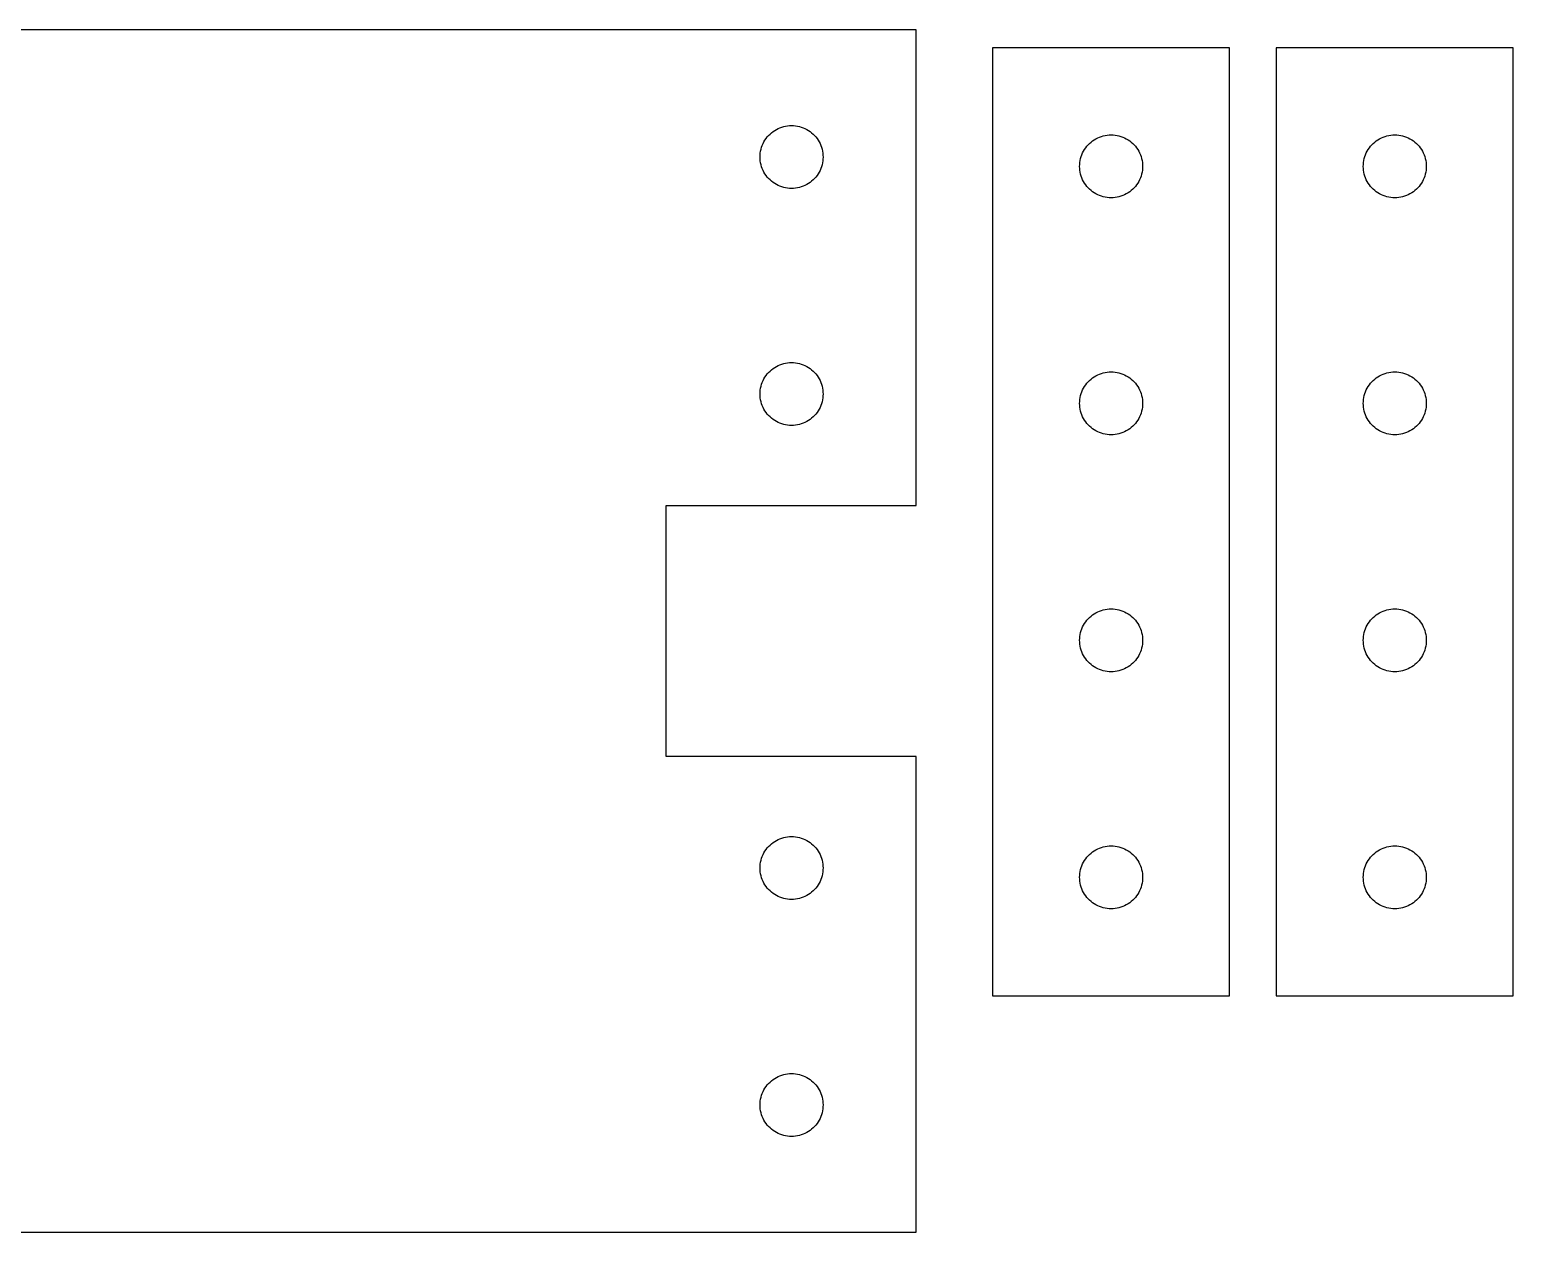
# Model space of a CAD drawing. Extents: x -121 to 456, y -235 to 102.
# Drawn here: x 297.5 to 456.5, y -234.6 to -105.7 of the extents above; entities that cross this region are included whole.
import ezdxf

# ---------------------------------------------------------------- set-up
doc = ezdxf.new("R2010")
doc.units = 0
doc.layers.get('0').update_dxf_attribs({"color": 1})

msp = doc.modelspace()

# ---------------------------------------------------------------- linework, layer by layer
at = {"color": 1}
for p, q in [((392.5, -105.65), (138.5, -105.65)), ((392.5, -156.65), (392.5, -105.65)), ((426.1, -107.6), (400.7, -107.6)), ((400.7, -107.6), (400.7, -209.2)), ((426.1, -209.2), (426.1, -107.6)), ((456.5, -107.6), (431.1, -107.6)), ((431.1, -107.6), (431.1, -209.2)), ((456.5, -209.2), (456.5, -107.6)), ((378.107, -116.09), (378.311, -116.031)), ((378.311, -116.031), (378.518, -115.985)), ((378.518, -115.985), (378.727, -115.952)), ((378.727, -115.952), (378.938, -115.932)), ((378.938, -115.932), (379.15, -115.925)), ((379.15, -115.925), (379.362, -115.932)), ((379.362, -115.932), (379.573, -115.952)), ((379.573, -115.952), (379.782, -115.985)), ((379.782, -115.985), (379.989, -116.031)), ((379.989, -116.031), (380.193, -116.09)), ((376.192, -117.674), (376.3, -117.492)), ((376.3, -117.492), (376.42, -117.316)), ((376.42, -117.316), (376.55, -117.149)), ((376.55, -117.149), (376.69, -116.99)), ((376.69, -116.99), (376.84, -116.84)), ((376.84, -116.84), (376.999, -116.7)), ((376.999, -116.7), (377.166, -116.57)), ((377.166, -116.57), (377.342, -116.45)), ((377.342, -116.45), (377.524, -116.342)), ((377.524, -116.342), (377.713, -116.246)), ((377.713, -116.246), (377.908, -116.162)), ((377.908, -116.162), (378.107, -116.09)), ((380.193, -116.09), (380.392, -116.162)), ((380.392, -116.162), (380.587, -116.246)), ((380.587, -116.246), (380.776, -116.342)), ((380.776, -116.342), (380.958, -116.45)), ((380.958, -116.45), (381.134, -116.57)), ((381.134, -116.57), (381.301, -116.7)), ((381.301, -116.7), (381.46, -116.84)), ((381.46, -116.84), (381.61, -116.99)), ((381.61, -116.99), (381.75, -117.149)), ((381.75, -117.149), (381.88, -117.316)), ((381.88, -117.316), (382, -117.492)), ((382, -117.492), (382.108, -117.674)), ((411.249, -117.7), (411.416, -117.57)), ((411.416, -117.57), (411.592, -117.45)), ((411.592, -117.45), (411.774, -117.342)), ((411.774, -117.342), (411.963, -117.246)), ((411.963, -117.246), (412.158, -117.162)), ((412.158, -117.162), (412.357, -117.09)), ((412.357, -117.09), (412.561, -117.031)), ((412.561, -117.031), (412.768, -116.985)), ((412.768, -116.985), (412.977, -116.952)), ((412.977, -116.952), (413.188, -116.932)), ((413.188, -116.932), (413.4, -116.925)), ((413.4, -116.925), (413.612, -116.932)), ((413.612, -116.932), (413.823, -116.952)), ((413.823, -116.952), (414.032, -116.985)), ((414.032, -116.985), (414.239, -117.031)), ((414.239, -117.031), (414.443, -117.09)), ((414.443, -117.09), (414.642, -117.162)), ((414.642, -117.162), (414.837, -117.246)), ((414.837, -117.246), (415.026, -117.342)), ((415.026, -117.342), (415.208, -117.45)), ((415.208, -117.45), (415.384, -117.57)), ((415.384, -117.57), (415.551, -117.7)), ((441.649, -117.7), (441.816, -117.57)), ((441.816, -117.57), (441.992, -117.45)), ((441.992, -117.45), (442.174, -117.342)), ((442.174, -117.342), (442.363, -117.246)), ((442.363, -117.246), (442.558, -117.162)), ((442.558, -117.162), (442.757, -117.09)), ((442.757, -117.09), (442.961, -117.031)), ((442.961, -117.031), (443.168, -116.985)), ((443.168, -116.985), (443.377, -116.952)), ((443.377, -116.952), (443.588, -116.932)), ((443.588, -116.932), (443.8, -116.925)), ((443.8, -116.925), (444.012, -116.932)), ((444.012, -116.932), (444.223, -116.952)), ((444.223, -116.952), (444.432, -116.985)), ((444.432, -116.985), (444.639, -117.031)), ((444.639, -117.031), (444.843, -117.09)), ((444.843, -117.09), (445.042, -117.162)), ((445.042, -117.162), (445.237, -117.246)), ((445.237, -117.246), (445.426, -117.342)), ((445.426, -117.342), (445.608, -117.45)), ((445.608, -117.45), (445.784, -117.57)), ((445.784, -117.57), (445.951, -117.7)), ((375.775, -119.3), (375.782, -119.088)), ((375.782, -119.088), (375.802, -118.877)), ((375.802, -118.877), (375.835, -118.668)), ((375.835, -118.668), (375.881, -118.461)), ((375.881, -118.461), (375.94, -118.257)), ((375.94, -118.257), (376.012, -118.058)), ((376.012, -118.058), (376.096, -117.863)), ((376.096, -117.863), (376.192, -117.674)), ((382.108, -117.674), (382.204, -117.863)), ((382.204, -117.863), (382.288, -118.058)), ((382.288, -118.058), (382.36, -118.257)), ((382.36, -118.257), (382.419, -118.461)), ((382.419, -118.461), (382.465, -118.668)), ((382.465, -118.668), (382.498, -118.877)), ((382.498, -118.877), (382.518, -119.088)), ((382.518, -119.088), (382.525, -119.3)), ((410.19, -119.257), (410.262, -119.058)), ((410.262, -119.058), (410.346, -118.863)), ((410.346, -118.863), (410.442, -118.674)), ((410.442, -118.674), (410.55, -118.492)), ((410.55, -118.492), (410.67, -118.316)), ((410.67, -118.316), (410.8, -118.149)), ((410.8, -118.149), (410.94, -117.99)), ((410.94, -117.99), (411.09, -117.84)), ((411.09, -117.84), (411.249, -117.7)), ((415.551, -117.7), (415.71, -117.84)), ((415.71, -117.84), (415.86, -117.99)), ((415.86, -117.99), (416, -118.149)), ((416, -118.149), (416.13, -118.316)), ((416.13, -118.316), (416.25, -118.492)), ((416.25, -118.492), (416.358, -118.674)), ((416.358, -118.674), (416.454, -118.863)), ((416.454, -118.863), (416.538, -119.058)), ((416.538, -119.058), (416.61, -119.257)), ((440.59, -119.257), (440.662, -119.058)), ((440.662, -119.058), (440.746, -118.863)), ((440.746, -118.863), (440.842, -118.674)), ((440.842, -118.674), (440.95, -118.492)), ((440.95, -118.492), (441.07, -118.316)), ((441.07, -118.316), (441.2, -118.149)), ((441.2, -118.149), (441.34, -117.99)), ((441.34, -117.99), (441.49, -117.84)), ((441.49, -117.84), (441.649, -117.7)), ((445.951, -117.7), (446.11, -117.84)), ((446.11, -117.84), (446.26, -117.99)), ((446.26, -117.99), (446.4, -118.149)), ((446.4, -118.149), (446.53, -118.316)), ((446.53, -118.316), (446.65, -118.492)), ((446.65, -118.492), (446.758, -118.674)), ((446.758, -118.674), (446.854, -118.863)), ((446.854, -118.863), (446.938, -119.058)), ((446.938, -119.058), (447.01, -119.257)), ((375.782, -119.512), (375.775, -119.3)), ((375.802, -119.723), (375.782, -119.512)), ((375.835, -119.932), (375.802, -119.723)), ((375.881, -120.139), (375.835, -119.932)), ((375.94, -120.343), (375.881, -120.139)), ((376.012, -120.542), (375.94, -120.343)), ((376.096, -120.737), (376.012, -120.542)), ((376.192, -120.926), (376.096, -120.737)), ((382.204, -120.737), (382.108, -120.926)), ((382.288, -120.542), (382.204, -120.737)), ((382.36, -120.343), (382.288, -120.542)), ((382.419, -120.139), (382.36, -120.343)), ((382.465, -119.932), (382.419, -120.139)), ((382.498, -119.723), (382.465, -119.932)), ((382.518, -119.512), (382.498, -119.723)), ((382.525, -119.3), (382.518, -119.512)), ((410.025, -120.3), (410.032, -120.088)), ((410.032, -120.512), (410.025, -120.3)), ((410.032, -120.088), (410.052, -119.877)), ((410.052, -120.723), (410.032, -120.512)), ((410.052, -119.877), (410.085, -119.668)), ((410.085, -120.932), (410.052, -120.723)), ((410.085, -119.668), (410.131, -119.461)), ((410.131, -119.461), (410.19, -119.257)), ((416.61, -119.257), (416.669, -119.461)), ((416.669, -119.461), (416.715, -119.668)), ((416.715, -119.668), (416.748, -119.877)), ((416.748, -120.723), (416.715, -120.932)), ((416.748, -119.877), (416.768, -120.088)), ((416.768, -120.512), (416.748, -120.723)), ((416.768, -120.088), (416.775, -120.3)), ((416.775, -120.3), (416.768, -120.512)), ((440.425, -120.3), (440.432, -120.088)), ((440.432, -120.512), (440.425, -120.3)), ((440.432, -120.088), (440.452, -119.877)), ((440.452, -120.723), (440.432, -120.512)), ((440.452, -119.877), (440.485, -119.668)), ((440.485, -120.932), (440.452, -120.723)), ((440.485, -119.668), (440.531, -119.461)), ((440.531, -119.461), (440.59, -119.257)), ((447.01, -119.257), (447.069, -119.461)), ((447.069, -119.461), (447.115, -119.668)), ((447.115, -119.668), (447.148, -119.877)), ((447.148, -120.723), (447.115, -120.932)), ((447.148, -119.877), (447.168, -120.088)), ((447.168, -120.512), (447.148, -120.723)), ((447.168, -120.088), (447.175, -120.3)), ((447.175, -120.3), (447.168, -120.512)), ((376.3, -121.108), (376.192, -120.926)), ((376.42, -121.284), (376.3, -121.108)), ((376.55, -121.451), (376.42, -121.284)), ((376.69, -121.61), (376.55, -121.451)), ((376.84, -121.76), (376.69, -121.61)), ((376.999, -121.9), (376.84, -121.76)), ((377.166, -122.03), (376.999, -121.9)), ((377.342, -122.15), (377.166, -122.03)), ((377.524, -122.258), (377.342, -122.15)), ((377.713, -122.354), (377.524, -122.258)), ((377.908, -122.438), (377.713, -122.354)), ((380.587, -122.354), (380.392, -122.438)), ((380.776, -122.258), (380.587, -122.354)), ((380.958, -122.15), (380.776, -122.258)), ((381.134, -122.03), (380.958, -122.15)), ((381.301, -121.9), (381.134, -122.03)), ((381.46, -121.76), (381.301, -121.9)), ((381.61, -121.61), (381.46, -121.76)), ((381.75, -121.451), (381.61, -121.61)), ((381.88, -121.284), (381.75, -121.451)), ((382, -121.108), (381.88, -121.284)), ((382.108, -120.926), (382, -121.108)), ((410.131, -121.139), (410.085, -120.932)), ((410.19, -121.343), (410.131, -121.139)), ((410.262, -121.542), (410.19, -121.343)), ((410.346, -121.737), (410.262, -121.542)), ((410.442, -121.926), (410.346, -121.737)), ((410.55, -122.108), (410.442, -121.926)), ((410.67, -122.284), (410.55, -122.108)), ((410.8, -122.451), (410.67, -122.284)), ((416.13, -122.284), (416, -122.451)), ((416.25, -122.108), (416.13, -122.284)), ((416.358, -121.926), (416.25, -122.108)), ((416.454, -121.737), (416.358, -121.926)), ((416.538, -121.542), (416.454, -121.737)), ((416.61, -121.343), (416.538, -121.542)), ((416.669, -121.139), (416.61, -121.343)), ((416.715, -120.932), (416.669, -121.139)), ((440.531, -121.139), (440.485, -120.932)), ((440.59, -121.343), (440.531, -121.139)), ((440.662, -121.542), (440.59, -121.343)), ((440.746, -121.737), (440.662, -121.542)), ((440.842, -121.926), (440.746, -121.737)), ((440.95, -122.108), (440.842, -121.926)), ((441.07, -122.284), (440.95, -122.108)), ((441.2, -122.451), (441.07, -122.284)), ((446.53, -122.284), (446.4, -122.451)), ((446.65, -122.108), (446.53, -122.284)), ((446.758, -121.926), (446.65, -122.108)), ((446.854, -121.737), (446.758, -121.926)), ((446.938, -121.542), (446.854, -121.737)), ((447.01, -121.343), (446.938, -121.542)), ((447.069, -121.139), (447.01, -121.343)), ((447.115, -120.932), (447.069, -121.139)), ((378.107, -122.51), (377.908, -122.438)), ((378.311, -122.569), (378.107, -122.51)), ((378.518, -122.615), (378.311, -122.569)), ((378.727, -122.648), (378.518, -122.615)), ((378.938, -122.668), (378.727, -122.648)), ((379.15, -122.675), (378.938, -122.668)), ((379.362, -122.668), (379.15, -122.675)), ((379.573, -122.648), (379.362, -122.668)), ((379.782, -122.615), (379.573, -122.648)), ((379.989, -122.569), (379.782, -122.615)), ((380.193, -122.51), (379.989, -122.569)), ((380.392, -122.438), (380.193, -122.51)), ((410.94, -122.61), (410.8, -122.451)), ((411.09, -122.76), (410.94, -122.61)), ((411.249, -122.9), (411.09, -122.76)), ((411.416, -123.03), (411.249, -122.9)), ((411.592, -123.15), (411.416, -123.03)), ((411.774, -123.258), (411.592, -123.15)), ((411.963, -123.354), (411.774, -123.258)), ((412.158, -123.438), (411.963, -123.354)), ((412.357, -123.51), (412.158, -123.438)), ((412.561, -123.569), (412.357, -123.51)), ((412.768, -123.615), (412.561, -123.569)), ((412.977, -123.648), (412.768, -123.615)), ((413.188, -123.668), (412.977, -123.648)), ((413.4, -123.675), (413.188, -123.668)), ((413.612, -123.668), (413.4, -123.675)), ((413.823, -123.648), (413.612, -123.668)), ((414.032, -123.615), (413.823, -123.648)), ((414.239, -123.569), (414.032, -123.615)), ((414.443, -123.51), (414.239, -123.569)), ((414.642, -123.438), (414.443, -123.51)), ((414.837, -123.354), (414.642, -123.438)), ((415.026, -123.258), (414.837, -123.354)), ((415.208, -123.15), (415.026, -123.258)), ((415.384, -123.03), (415.208, -123.15)), ((415.551, -122.9), (415.384, -123.03)), ((415.71, -122.76), (415.551, -122.9)), ((415.86, -122.61), (415.71, -122.76)), ((416, -122.451), (415.86, -122.61)), ((441.34, -122.61), (441.2, -122.451)), ((441.49, -122.76), (441.34, -122.61)), ((441.649, -122.9), (441.49, -122.76)), ((441.816, -123.03), (441.649, -122.9)), ((441.992, -123.15), (441.816, -123.03)), ((442.174, -123.258), (441.992, -123.15)), ((442.363, -123.354), (442.174, -123.258)), ((442.558, -123.438), (442.363, -123.354)), ((442.757, -123.51), (442.558, -123.438)), ((442.961, -123.569), (442.757, -123.51)), ((443.168, -123.615), (442.961, -123.569)), ((443.377, -123.648), (443.168, -123.615)), ((443.588, -123.668), (443.377, -123.648)), ((443.8, -123.675), (443.588, -123.668)), ((444.012, -123.668), (443.8, -123.675)), ((444.223, -123.648), (444.012, -123.668)), ((444.432, -123.615), (444.223, -123.648)), ((444.639, -123.569), (444.432, -123.615)), ((444.843, -123.51), (444.639, -123.569)), ((445.042, -123.438), (444.843, -123.51)), ((445.237, -123.354), (445.042, -123.438)), ((445.426, -123.258), (445.237, -123.354)), ((445.608, -123.15), (445.426, -123.258)), ((445.784, -123.03), (445.608, -123.15)), ((445.951, -122.9), (445.784, -123.03)), ((446.11, -122.76), (445.951, -122.9)), ((446.26, -122.61), (446.11, -122.76)), ((446.4, -122.451), (446.26, -122.61)), ((377.908, -141.562), (378.107, -141.49)), ((378.107, -141.49), (378.311, -141.431)), ((378.311, -141.431), (378.518, -141.385)), ((378.518, -141.385), (378.727, -141.352)), ((378.727, -141.352), (378.938, -141.332)), ((378.938, -141.332), (379.15, -141.325)), ((379.15, -141.325), (379.362, -141.332)), ((379.362, -141.332), (379.573, -141.352)), ((379.573, -141.352), (379.782, -141.385)), ((379.782, -141.385), (379.989, -141.431)), ((379.989, -141.431), (380.193, -141.49)), ((380.193, -141.49), (380.392, -141.562)), ((376.096, -143.263), (376.192, -143.074)), ((376.192, -143.074), (376.3, -142.892)), ((376.3, -142.892), (376.42, -142.716)), ((376.42, -142.716), (376.55, -142.549)), ((376.55, -142.549), (376.69, -142.39)), ((376.69, -142.39), (376.84, -142.24)), ((376.84, -142.24), (376.999, -142.1)), ((376.999, -142.1), (377.166, -141.97)), ((377.166, -141.97), (377.342, -141.85)), ((377.342, -141.85), (377.524, -141.742)), ((377.524, -141.742), (377.713, -141.646)), ((377.713, -141.646), (377.908, -141.562)), ((380.392, -141.562), (380.587, -141.646)), ((380.587, -141.646), (380.776, -141.742)), ((380.776, -141.742), (380.958, -141.85)), ((380.958, -141.85), (381.134, -141.97)), ((381.134, -141.97), (381.301, -142.1)), ((381.301, -142.1), (381.46, -142.24)), ((381.46, -142.24), (381.61, -142.39)), ((381.61, -142.39), (381.75, -142.549)), ((381.75, -142.549), (381.88, -142.716)), ((381.88, -142.716), (382, -142.892)), ((382, -142.892), (382.108, -143.074)), ((382.108, -143.074), (382.204, -143.263)), ((411.09, -143.24), (411.249, -143.1)), ((411.249, -143.1), (411.416, -142.97)), ((411.416, -142.97), (411.592, -142.85)), ((411.592, -142.85), (411.774, -142.742)), ((411.774, -142.742), (411.963, -142.646)), ((411.963, -142.646), (412.158, -142.562)), ((412.158, -142.562), (412.357, -142.49)), ((412.357, -142.49), (412.561, -142.431)), ((412.561, -142.431), (412.768, -142.385)), ((412.768, -142.385), (412.977, -142.352)), ((412.977, -142.352), (413.188, -142.332)), ((413.188, -142.332), (413.4, -142.325)), ((413.4, -142.325), (413.612, -142.332)), ((413.612, -142.332), (413.823, -142.352)), ((413.823, -142.352), (414.032, -142.385)), ((414.032, -142.385), (414.239, -142.431)), ((414.239, -142.431), (414.443, -142.49)), ((414.443, -142.49), (414.642, -142.562)), ((414.642, -142.562), (414.837, -142.646)), ((414.837, -142.646), (415.026, -142.742)), ((415.026, -142.742), (415.208, -142.85)), ((415.208, -142.85), (415.384, -142.97)), ((415.384, -142.97), (415.551, -143.1)), ((415.551, -143.1), (415.71, -143.24)), ((441.49, -143.24), (441.649, -143.1)), ((441.649, -143.1), (441.816, -142.97)), ((441.816, -142.97), (441.992, -142.85)), ((441.992, -142.85), (442.174, -142.742)), ((442.174, -142.742), (442.363, -142.646)), ((442.363, -142.646), (442.558, -142.562)), ((442.558, -142.562), (442.757, -142.49)), ((442.757, -142.49), (442.961, -142.431)), ((442.961, -142.431), (443.168, -142.385)), ((443.168, -142.385), (443.377, -142.352)), ((443.377, -142.352), (443.588, -142.332)), ((443.588, -142.332), (443.8, -142.325)), ((443.8, -142.325), (444.012, -142.332)), ((444.012, -142.332), (444.223, -142.352)), ((444.223, -142.352), (444.432, -142.385)), ((444.432, -142.385), (444.639, -142.431)), ((444.639, -142.431), (444.843, -142.49)), ((444.843, -142.49), (445.042, -142.562)), ((445.042, -142.562), (445.237, -142.646)), ((445.237, -142.646), (445.426, -142.742)), ((445.426, -142.742), (445.608, -142.85)), ((445.608, -142.85), (445.784, -142.97)), ((445.784, -142.97), (445.951, -143.1)), ((445.951, -143.1), (446.11, -143.24)), ((375.775, -144.7), (375.782, -144.488)), ((375.782, -144.488), (375.802, -144.277)), ((375.802, -144.277), (375.835, -144.068)), ((375.835, -144.068), (375.881, -143.861)), ((375.881, -143.861), (375.94, -143.657)), ((375.94, -143.657), (376.012, -143.458)), ((376.012, -143.458), (376.096, -143.263)), ((382.204, -143.263), (382.288, -143.458)), ((382.288, -143.458), (382.36, -143.657)), ((382.36, -143.657), (382.419, -143.861)), ((382.419, -143.861), (382.465, -144.068)), ((382.465, -144.068), (382.498, -144.277)), ((382.498, -144.277), (382.518, -144.488)), ((382.518, -144.488), (382.525, -144.7)), ((410.131, -144.861), (410.19, -144.657)), ((410.19, -144.657), (410.262, -144.458)), ((410.262, -144.458), (410.346, -144.263)), ((410.346, -144.263), (410.442, -144.074)), ((410.442, -144.074), (410.55, -143.892)), ((410.55, -143.892), (410.67, -143.716)), ((410.67, -143.716), (410.8, -143.549)), ((410.8, -143.549), (410.94, -143.39)), ((410.94, -143.39), (411.09, -143.24)), ((415.71, -143.24), (415.86, -143.39)), ((415.86, -143.39), (416, -143.549)), ((416, -143.549), (416.13, -143.716)), ((416.13, -143.716), (416.25, -143.892)), ((416.25, -143.892), (416.358, -144.074)), ((416.358, -144.074), (416.454, -144.263)), ((416.454, -144.263), (416.538, -144.458)), ((416.538, -144.458), (416.61, -144.657)), ((416.61, -144.657), (416.669, -144.861)), ((440.531, -144.861), (440.59, -144.657)), ((440.59, -144.657), (440.662, -144.458)), ((440.662, -144.458), (440.746, -144.263)), ((440.746, -144.263), (440.842, -144.074)), ((440.842, -144.074), (440.95, -143.892)), ((440.95, -143.892), (441.07, -143.716)), ((441.07, -143.716), (441.2, -143.549)), ((441.2, -143.549), (441.34, -143.39)), ((441.34, -143.39), (441.49, -143.24)), ((446.11, -143.24), (446.26, -143.39)), ((446.26, -143.39), (446.4, -143.549)), ((446.4, -143.549), (446.53, -143.716)), ((446.53, -143.716), (446.65, -143.892)), ((446.65, -143.892), (446.758, -144.074)), ((446.758, -144.074), (446.854, -144.263)), ((446.854, -144.263), (446.938, -144.458)), ((446.938, -144.458), (447.01, -144.657)), ((447.01, -144.657), (447.069, -144.861)), ((375.782, -144.912), (375.775, -144.7)), ((375.802, -145.123), (375.782, -144.912)), ((375.835, -145.332), (375.802, -145.123)), ((375.881, -145.539), (375.835, -145.332)), ((375.94, -145.743), (375.881, -145.539)), ((376.012, -145.942), (375.94, -145.743)), ((376.096, -146.137), (376.012, -145.942)), ((376.192, -146.326), (376.096, -146.137)), ((382.204, -146.137), (382.108, -146.326)), ((382.288, -145.942), (382.204, -146.137)), ((382.36, -145.743), (382.288, -145.942)), ((382.419, -145.539), (382.36, -145.743)), ((382.465, -145.332), (382.419, -145.539)), ((382.498, -145.123), (382.465, -145.332)), ((382.518, -144.912), (382.498, -145.123)), ((382.525, -144.7), (382.518, -144.912)), ((410.025, -145.7), (410.032, -145.488)), ((410.032, -145.912), (410.025, -145.7)), ((410.032, -145.488), (410.052, -145.277)), ((410.052, -146.123), (410.032, -145.912)), ((410.052, -145.277), (410.085, -145.068)), ((410.085, -146.332), (410.052, -146.123)), ((410.085, -145.068), (410.131, -144.861)), ((416.669, -144.861), (416.715, -145.068)), ((416.715, -145.068), (416.748, -145.277)), ((416.748, -146.123), (416.715, -146.332)), ((416.748, -145.277), (416.768, -145.488)), ((416.768, -145.912), (416.748, -146.123)), ((416.768, -145.488), (416.775, -145.7)), ((416.775, -145.7), (416.768, -145.912)), ((440.425, -145.7), (440.432, -145.488)), ((440.432, -145.912), (440.425, -145.7)), ((440.432, -145.488), (440.452, -145.277)), ((440.452, -146.123), (440.432, -145.912)), ((440.452, -145.277), (440.485, -145.068)), ((440.485, -146.332), (440.452, -146.123)), ((440.485, -145.068), (440.531, -144.861)), ((447.069, -144.861), (447.115, -145.068)), ((447.115, -145.068), (447.148, -145.277)), ((447.148, -146.123), (447.115, -146.332)), ((447.148, -145.277), (447.168, -145.488)), ((447.168, -145.912), (447.148, -146.123)), ((447.168, -145.488), (447.175, -145.7)), ((447.175, -145.7), (447.168, -145.912)), ((376.3, -146.508), (376.192, -146.326)), ((376.42, -146.684), (376.3, -146.508)), ((376.55, -146.851), (376.42, -146.684)), ((376.69, -147.01), (376.55, -146.851)), ((376.84, -147.16), (376.69, -147.01)), ((376.999, -147.3), (376.84, -147.16)), ((377.166, -147.43), (376.999, -147.3)), ((377.342, -147.55), (377.166, -147.43)), ((377.524, -147.658), (377.342, -147.55)), ((377.713, -147.754), (377.524, -147.658)), ((377.908, -147.838), (377.713, -147.754)), ((378.107, -147.91), (377.908, -147.838)), ((380.392, -147.838), (380.193, -147.91)), ((380.587, -147.754), (380.392, -147.838)), ((380.776, -147.658), (380.587, -147.754)), ((380.958, -147.55), (380.776, -147.658)), ((381.134, -147.43), (380.958, -147.55)), ((381.301, -147.3), (381.134, -147.43)), ((381.46, -147.16), (381.301, -147.3)), ((381.61, -147.01), (381.46, -147.16)), ((381.75, -146.851), (381.61, -147.01)), ((381.88, -146.684), (381.75, -146.851)), ((382, -146.508), (381.88, -146.684)), ((382.108, -146.326), (382, -146.508)), ((410.131, -146.539), (410.085, -146.332)), ((410.19, -146.743), (410.131, -146.539)), ((410.262, -146.942), (410.19, -146.743)), ((410.346, -147.137), (410.262, -146.942)), ((410.442, -147.326), (410.346, -147.137)), ((410.55, -147.508), (410.442, -147.326)), ((410.67, -147.684), (410.55, -147.508)), ((410.8, -147.851), (410.67, -147.684)), ((410.94, -148.01), (410.8, -147.851)), ((416, -147.851), (415.86, -148.01)), ((416.13, -147.684), (416, -147.851)), ((416.25, -147.508), (416.13, -147.684)), ((416.358, -147.326), (416.25, -147.508)), ((416.454, -147.137), (416.358, -147.326)), ((416.538, -146.942), (416.454, -147.137)), ((416.61, -146.743), (416.538, -146.942)), ((416.669, -146.539), (416.61, -146.743)), ((416.715, -146.332), (416.669, -146.539)), ((440.531, -146.539), (440.485, -146.332)), ((440.59, -146.743), (440.531, -146.539)), ((440.662, -146.942), (440.59, -146.743)), ((440.746, -147.137), (440.662, -146.942)), ((440.842, -147.326), (440.746, -147.137)), ((440.95, -147.508), (440.842, -147.326)), ((441.07, -147.684), (440.95, -147.508)), ((441.2, -147.851), (441.07, -147.684)), ((441.34, -148.01), (441.2, -147.851)), ((446.4, -147.851), (446.26, -148.01)), ((446.53, -147.684), (446.4, -147.851)), ((446.65, -147.508), (446.53, -147.684)), ((446.758, -147.326), (446.65, -147.508)), ((446.854, -147.137), (446.758, -147.326)), ((446.938, -146.942), (446.854, -147.137)), ((447.01, -146.743), (446.938, -146.942)), ((447.069, -146.539), (447.01, -146.743)), ((447.115, -146.332), (447.069, -146.539)), ((378.311, -147.969), (378.107, -147.91)), ((378.518, -148.015), (378.311, -147.969)), ((378.727, -148.048), (378.518, -148.015)), ((378.938, -148.068), (378.727, -148.048)), ((379.15, -148.075), (378.938, -148.068)), ((379.362, -148.068), (379.15, -148.075)), ((379.573, -148.048), (379.362, -148.068)), ((379.782, -148.015), (379.573, -148.048)), ((379.989, -147.969), (379.782, -148.015)), ((380.193, -147.91), (379.989, -147.969)), ((411.09, -148.16), (410.94, -148.01)), ((411.249, -148.3), (411.09, -148.16)), ((411.416, -148.43), (411.249, -148.3)), ((411.592, -148.55), (411.416, -148.43)), ((411.774, -148.658), (411.592, -148.55)), ((411.963, -148.754), (411.774, -148.658)), ((412.158, -148.838), (411.963, -148.754)), ((412.357, -148.91), (412.158, -148.838)), ((412.561, -148.969), (412.357, -148.91)), ((412.768, -149.015), (412.561, -148.969)), ((412.977, -149.048), (412.768, -149.015)), ((413.188, -149.068), (412.977, -149.048)), ((413.4, -149.075), (413.188, -149.068)), ((413.612, -149.068), (413.4, -149.075)), ((413.823, -149.048), (413.612, -149.068)), ((414.032, -149.015), (413.823, -149.048)), ((414.239, -148.969), (414.032, -149.015)), ((414.443, -148.91), (414.239, -148.969)), ((414.642, -148.838), (414.443, -148.91)), ((414.837, -148.754), (414.642, -148.838)), ((415.026, -148.658), (414.837, -148.754)), ((415.208, -148.55), (415.026, -148.658)), ((415.384, -148.43), (415.208, -148.55)), ((415.551, -148.3), (415.384, -148.43)), ((415.71, -148.16), (415.551, -148.3)), ((415.86, -148.01), (415.71, -148.16)), ((441.49, -148.16), (441.34, -148.01)), ((441.649, -148.3), (441.49, -148.16)), ((441.816, -148.43), (441.649, -148.3)), ((441.992, -148.55), (441.816, -148.43)), ((442.174, -148.658), (441.992, -148.55)), ((442.363, -148.754), (442.174, -148.658)), ((442.558, -148.838), (442.363, -148.754)), ((442.757, -148.91), (442.558, -148.838)), ((442.961, -148.969), (442.757, -148.91)), ((443.168, -149.015), (442.961, -148.969)), ((443.377, -149.048), (443.168, -149.015)), ((443.588, -149.068), (443.377, -149.048)), ((443.8, -149.075), (443.588, -149.068)), ((444.012, -149.068), (443.8, -149.075)), ((444.223, -149.048), (444.012, -149.068)), ((444.432, -149.015), (444.223, -149.048)), ((444.639, -148.969), (444.432, -149.015)), ((444.843, -148.91), (444.639, -148.969)), ((445.042, -148.838), (444.843, -148.91)), ((445.237, -148.754), (445.042, -148.838)), ((445.426, -148.658), (445.237, -148.754)), ((445.608, -148.55), (445.426, -148.658)), ((445.784, -148.43), (445.608, -148.55)), ((445.951, -148.3), (445.784, -148.43)), ((446.11, -148.16), (445.951, -148.3)), ((446.26, -148.01), (446.11, -148.16)), ((365.7, -183.55), (365.7, -156.65)), ((365.7, -156.65), (392.5, -156.65)), ((411.09, -168.64), (411.249, -168.499)), ((411.249, -168.499), (411.416, -168.37)), ((411.416, -168.37), (411.592, -168.25)), ((411.592, -168.25), (411.774, -168.142)), ((411.774, -168.142), (411.963, -168.046)), ((411.963, -168.046), (412.158, -167.962)), ((412.158, -167.962), (412.357, -167.89)), ((412.357, -167.89), (412.561, -167.831)), ((412.561, -167.831), (412.768, -167.785)), ((412.768, -167.785), (412.977, -167.752)), ((412.977, -167.752), (413.188, -167.732)), ((413.188, -167.732), (413.4, -167.725)), ((413.4, -167.725), (413.612, -167.732)), ((413.612, -167.732), (413.823, -167.752)), ((413.823, -167.752), (414.032, -167.785)), ((414.032, -167.785), (414.239, -167.831)), ((414.239, -167.831), (414.443, -167.89)), ((414.443, -167.89), (414.642, -167.962)), ((414.642, -167.962), (414.837, -168.046)), ((414.837, -168.046), (415.026, -168.142)), ((415.026, -168.142), (415.208, -168.25)), ((415.208, -168.25), (415.384, -168.37)), ((415.384, -168.37), (415.551, -168.499)), ((415.551, -168.499), (415.71, -168.64)), ((441.49, -168.64), (441.649, -168.499)), ((441.649, -168.499), (441.816, -168.37)), ((441.816, -168.37), (441.992, -168.25)), ((441.992, -168.25), (442.174, -168.142)), ((442.174, -168.142), (442.363, -168.046)), ((442.363, -168.046), (442.558, -167.962)), ((442.558, -167.962), (442.757, -167.89)), ((442.757, -167.89), (442.961, -167.831)), ((442.961, -167.831), (443.168, -167.785)), ((443.168, -167.785), (443.377, -167.752)), ((443.377, -167.752), (443.588, -167.732)), ((443.588, -167.732), (443.8, -167.725)), ((443.8, -167.725), (444.012, -167.732)), ((444.012, -167.732), (444.223, -167.752)), ((444.223, -167.752), (444.432, -167.785)), ((444.432, -167.785), (444.639, -167.831)), ((444.639, -167.831), (444.843, -167.89)), ((444.843, -167.89), (445.042, -167.962)), ((445.042, -167.962), (445.237, -168.046)), ((445.237, -168.046), (445.426, -168.142)), ((445.426, -168.142), (445.608, -168.25)), ((445.608, -168.25), (445.784, -168.37)), ((445.784, -168.37), (445.951, -168.499)), ((445.951, -168.499), (446.11, -168.64)), ((410.131, -170.261), (410.19, -170.057)), ((410.19, -170.057), (410.262, -169.858)), ((410.262, -169.858), (410.346, -169.663)), ((410.346, -169.663), (410.442, -169.474)), ((410.442, -169.474), (410.55, -169.292)), ((410.55, -169.292), (410.67, -169.116)), ((410.67, -169.116), (410.8, -168.949)), ((410.8, -168.949), (410.94, -168.79)), ((410.94, -168.79), (411.09, -168.64)), ((415.71, -168.64), (415.86, -168.79)), ((415.86, -168.79), (416, -168.949)), ((416, -168.949), (416.13, -169.116)), ((416.13, -169.116), (416.25, -169.292)), ((416.25, -169.292), (416.358, -169.474)), ((416.358, -169.474), (416.454, -169.663)), ((416.454, -169.663), (416.538, -169.858)), ((416.538, -169.858), (416.61, -170.057)), ((416.61, -170.057), (416.669, -170.261)), ((440.531, -170.261), (440.59, -170.057)), ((440.59, -170.057), (440.662, -169.858)), ((440.662, -169.858), (440.746, -169.663)), ((440.746, -169.663), (440.842, -169.474)), ((440.842, -169.474), (440.95, -169.292)), ((440.95, -169.292), (441.07, -169.116)), ((441.07, -169.116), (441.2, -168.949)), ((441.2, -168.949), (441.34, -168.79)), ((441.34, -168.79), (441.49, -168.64)), ((446.11, -168.64), (446.26, -168.79)), ((446.26, -168.79), (446.4, -168.949)), ((446.4, -168.949), (446.53, -169.116)), ((446.53, -169.116), (446.65, -169.292)), ((446.65, -169.292), (446.758, -169.474)), ((446.758, -169.474), (446.854, -169.663)), ((446.854, -169.663), (446.938, -169.858)), ((446.938, -169.858), (447.01, -170.057)), ((447.01, -170.057), (447.069, -170.261)), ((410.025, -171.1), (410.032, -170.888)), ((410.032, -171.312), (410.025, -171.1)), ((410.032, -170.888), (410.052, -170.677)), ((410.052, -171.523), (410.032, -171.312)), ((410.052, -170.677), (410.085, -170.468)), ((410.085, -171.732), (410.052, -171.523)), ((410.085, -170.468), (410.131, -170.261)), ((416.669, -170.261), (416.715, -170.468)), ((416.715, -170.468), (416.748, -170.677)), ((416.748, -171.523), (416.715, -171.732)), ((416.748, -170.677), (416.768, -170.888)), ((416.768, -171.312), (416.748, -171.523)), ((416.768, -170.888), (416.775, -171.1)), ((416.775, -171.1), (416.768, -171.312)), ((440.425, -171.1), (440.432, -170.888)), ((440.432, -171.312), (440.425, -171.1)), ((440.432, -170.888), (440.452, -170.677)), ((440.452, -171.523), (440.432, -171.312)), ((440.452, -170.677), (440.485, -170.468)), ((440.485, -171.732), (440.452, -171.523)), ((440.485, -170.468), (440.531, -170.261)), ((447.069, -170.261), (447.115, -170.468)), ((447.115, -170.468), (447.148, -170.677)), ((447.148, -171.523), (447.115, -171.732)), ((447.148, -170.677), (447.168, -170.888)), ((447.168, -171.312), (447.148, -171.523)), ((447.168, -170.888), (447.175, -171.1)), ((447.175, -171.1), (447.168, -171.312)), ((410.131, -171.939), (410.085, -171.732)), ((410.19, -172.143), (410.131, -171.939)), ((410.262, -172.342), (410.19, -172.143)), ((410.346, -172.537), (410.262, -172.342)), ((410.442, -172.726), (410.346, -172.537)), ((410.55, -172.908), (410.442, -172.726)), ((410.67, -173.084), (410.55, -172.908)), ((410.8, -173.251), (410.67, -173.084)), ((410.94, -173.41), (410.8, -173.251)), ((416, -173.251), (415.86, -173.41)), ((416.13, -173.084), (416, -173.251)), ((416.25, -172.908), (416.13, -173.084)), ((416.358, -172.726), (416.25, -172.908)), ((416.454, -172.537), (416.358, -172.726)), ((416.538, -172.342), (416.454, -172.537)), ((416.61, -172.143), (416.538, -172.342)), ((416.669, -171.939), (416.61, -172.143)), ((416.715, -171.732), (416.669, -171.939)), ((440.531, -171.939), (440.485, -171.732)), ((440.59, -172.143), (440.531, -171.939)), ((440.662, -172.342), (440.59, -172.143)), ((440.746, -172.537), (440.662, -172.342)), ((440.842, -172.726), (440.746, -172.537)), ((440.95, -172.908), (440.842, -172.726)), ((441.07, -173.084), (440.95, -172.908)), ((441.2, -173.251), (441.07, -173.084)), ((441.34, -173.41), (441.2, -173.251)), ((446.4, -173.251), (446.26, -173.41)), ((446.53, -173.084), (446.4, -173.251)), ((446.65, -172.908), (446.53, -173.084)), ((446.758, -172.726), (446.65, -172.908)), ((446.854, -172.537), (446.758, -172.726)), ((446.938, -172.342), (446.854, -172.537)), ((447.01, -172.143), (446.938, -172.342)), ((447.069, -171.939), (447.01, -172.143)), ((447.115, -171.732), (447.069, -171.939)), ((411.09, -173.56), (410.94, -173.41)), ((411.249, -173.7), (411.09, -173.56)), ((411.416, -173.83), (411.249, -173.7)), ((411.592, -173.95), (411.416, -173.83)), ((411.774, -174.058), (411.592, -173.95)), ((411.963, -174.154), (411.774, -174.058)), ((412.158, -174.238), (411.963, -174.154)), ((412.357, -174.31), (412.158, -174.238)), ((412.561, -174.369), (412.357, -174.31)), ((412.768, -174.415), (412.561, -174.369)), ((412.977, -174.448), (412.768, -174.415)), ((413.188, -174.468), (412.977, -174.448)), ((413.4, -174.475), (413.188, -174.468)), ((413.612, -174.468), (413.4, -174.475)), ((413.823, -174.448), (413.612, -174.468)), ((414.032, -174.415), (413.823, -174.448)), ((414.239, -174.369), (414.032, -174.415)), ((414.443, -174.31), (414.239, -174.369)), ((414.642, -174.238), (414.443, -174.31)), ((414.837, -174.154), (414.642, -174.238)), ((415.026, -174.058), (414.837, -174.154)), ((415.208, -173.95), (415.026, -174.058)), ((415.384, -173.83), (415.208, -173.95)), ((415.551, -173.7), (415.384, -173.83)), ((415.71, -173.56), (415.551, -173.7)), ((415.86, -173.41), (415.71, -173.56)), ((441.49, -173.56), (441.34, -173.41)), ((441.649, -173.7), (441.49, -173.56)), ((441.816, -173.83), (441.649, -173.7)), ((441.992, -173.95), (441.816, -173.83)), ((442.174, -174.058), (441.992, -173.95)), ((442.363, -174.154), (442.174, -174.058)), ((442.558, -174.238), (442.363, -174.154)), ((442.757, -174.31), (442.558, -174.238)), ((442.961, -174.369), (442.757, -174.31)), ((443.168, -174.415), (442.961, -174.369)), ((443.377, -174.448), (443.168, -174.415)), ((443.588, -174.468), (443.377, -174.448)), ((443.8, -174.475), (443.588, -174.468)), ((444.012, -174.468), (443.8, -174.475)), ((444.223, -174.448), (444.012, -174.468)), ((444.432, -174.415), (444.223, -174.448)), ((444.639, -174.369), (444.432, -174.415)), ((444.843, -174.31), (444.639, -174.369)), ((445.042, -174.238), (444.843, -174.31)), ((445.237, -174.154), (445.042, -174.238)), ((445.426, -174.058), (445.237, -174.154)), ((445.608, -173.95), (445.426, -174.058)), ((445.784, -173.83), (445.608, -173.95)), ((445.951, -173.7), (445.784, -173.83)), ((446.11, -173.56), (445.951, -173.7)), ((446.26, -173.41), (446.11, -173.56)), ((392.5, -183.55), (365.7, -183.55)), ((392.5, -234.55), (392.5, -183.55)), ((377.713, -192.446), (377.908, -192.362)), ((377.908, -192.362), (378.107, -192.29)), ((378.107, -192.29), (378.311, -192.231)), ((378.311, -192.231), (378.518, -192.185)), ((378.518, -192.185), (378.727, -192.152)), ((378.727, -192.152), (378.938, -192.132)), ((378.938, -192.132), (379.15, -192.125)), ((379.15, -192.125), (379.362, -192.132)), ((379.362, -192.132), (379.573, -192.152)), ((379.573, -192.152), (379.782, -192.185)), ((379.782, -192.185), (379.989, -192.231)), ((379.989, -192.231), (380.193, -192.29)), ((380.193, -192.29), (380.392, -192.362)), ((380.392, -192.362), (380.587, -192.446)), ((376.096, -194.063), (376.192, -193.874)), ((376.192, -193.874), (376.3, -193.692)), ((376.3, -193.692), (376.42, -193.516)), ((376.42, -193.516), (376.55, -193.349)), ((376.55, -193.349), (376.69, -193.19)), ((376.69, -193.19), (376.84, -193.04)), ((376.84, -193.04), (376.999, -192.9)), ((376.999, -192.9), (377.166, -192.77)), ((377.166, -192.77), (377.342, -192.65)), ((377.342, -192.65), (377.524, -192.542)), ((377.524, -192.542), (377.713, -192.446)), ((380.587, -192.446), (380.776, -192.542)), ((380.776, -192.542), (380.958, -192.65)), ((380.958, -192.65), (381.134, -192.77)), ((381.134, -192.77), (381.301, -192.9)), ((381.301, -192.9), (381.46, -193.04)), ((381.46, -193.04), (381.61, -193.19)), ((381.61, -193.19), (381.75, -193.349)), ((381.75, -193.349), (381.88, -193.516)), ((381.88, -193.516), (382, -193.692)), ((382, -193.692), (382.108, -193.874)), ((382.108, -193.874), (382.204, -194.063)), ((411.09, -194.04), (411.249, -193.9)), ((411.249, -193.9), (411.416, -193.77)), ((411.416, -193.77), (411.592, -193.65)), ((411.592, -193.65), (411.774, -193.542)), ((411.774, -193.542), (411.963, -193.446)), ((411.963, -193.446), (412.158, -193.362)), ((412.158, -193.362), (412.357, -193.29)), ((412.357, -193.29), (412.561, -193.231)), ((412.561, -193.231), (412.768, -193.185)), ((412.768, -193.185), (412.977, -193.152)), ((412.977, -193.152), (413.188, -193.132)), ((413.188, -193.132), (413.4, -193.125)), ((413.4, -193.125), (413.612, -193.132)), ((413.612, -193.132), (413.823, -193.152)), ((413.823, -193.152), (414.032, -193.185)), ((414.032, -193.185), (414.239, -193.231)), ((414.239, -193.231), (414.443, -193.29)), ((414.443, -193.29), (414.642, -193.362)), ((414.642, -193.362), (414.837, -193.446)), ((414.837, -193.446), (415.026, -193.542)), ((415.026, -193.542), (415.208, -193.65)), ((415.208, -193.65), (415.384, -193.77)), ((415.384, -193.77), (415.551, -193.9)), ((415.551, -193.9), (415.71, -194.04)), ((441.49, -194.04), (441.649, -193.9)), ((441.649, -193.9), (441.816, -193.77)), ((441.816, -193.77), (441.992, -193.65)), ((441.992, -193.65), (442.174, -193.542)), ((442.174, -193.542), (442.363, -193.446)), ((442.363, -193.446), (442.558, -193.362)), ((442.558, -193.362), (442.757, -193.29)), ((442.757, -193.29), (442.961, -193.231)), ((442.961, -193.231), (443.168, -193.185)), ((443.168, -193.185), (443.377, -193.152)), ((443.377, -193.152), (443.588, -193.132)), ((443.588, -193.132), (443.8, -193.125)), ((443.8, -193.125), (444.012, -193.132)), ((444.012, -193.132), (444.223, -193.152)), ((444.223, -193.152), (444.432, -193.185)), ((444.432, -193.185), (444.639, -193.231)), ((444.639, -193.231), (444.843, -193.29)), ((444.843, -193.29), (445.042, -193.362)), ((445.042, -193.362), (445.237, -193.446)), ((445.237, -193.446), (445.426, -193.542)), ((445.426, -193.542), (445.608, -193.65)), ((445.608, -193.65), (445.784, -193.77)), ((445.784, -193.77), (445.951, -193.9)), ((445.951, -193.9), (446.11, -194.04)), ((375.775, -195.5), (375.782, -195.288)), ((375.782, -195.712), (375.775, -195.5)), ((375.782, -195.288), (375.802, -195.077)), ((375.802, -195.077), (375.835, -194.868)), ((375.835, -194.868), (375.881, -194.661)), ((375.881, -194.661), (375.94, -194.457)), ((375.94, -194.457), (376.012, -194.258)), ((376.012, -194.258), (376.096, -194.063)), ((382.204, -194.063), (382.288, -194.258)), ((382.288, -194.258), (382.36, -194.457)), ((382.36, -194.457), (382.419, -194.661)), ((382.419, -194.661), (382.465, -194.868)), ((382.465, -194.868), (382.498, -195.077)), ((382.498, -195.077), (382.518, -195.288)), ((382.518, -195.288), (382.525, -195.5)), ((382.525, -195.5), (382.518, -195.712)), ((410.131, -195.661), (410.19, -195.457)), ((410.19, -195.457), (410.262, -195.258)), ((410.262, -195.258), (410.346, -195.063)), ((410.346, -195.063), (410.442, -194.874)), ((410.442, -194.874), (410.55, -194.692)), ((410.55, -194.692), (410.67, -194.516)), ((410.67, -194.516), (410.8, -194.349)), ((410.8, -194.349), (410.94, -194.19)), ((410.94, -194.19), (411.09, -194.04)), ((415.71, -194.04), (415.86, -194.19)), ((415.86, -194.19), (416, -194.349)), ((416, -194.349), (416.13, -194.516)), ((416.13, -194.516), (416.25, -194.692)), ((416.25, -194.692), (416.358, -194.874)), ((416.358, -194.874), (416.454, -195.063)), ((416.454, -195.063), (416.538, -195.258)), ((416.538, -195.258), (416.61, -195.457)), ((416.61, -195.457), (416.669, -195.661)), ((440.531, -195.661), (440.59, -195.457)), ((440.59, -195.457), (440.662, -195.258)), ((440.662, -195.258), (440.746, -195.063)), ((440.746, -195.063), (440.842, -194.874)), ((440.842, -194.874), (440.95, -194.692)), ((440.95, -194.692), (441.07, -194.516)), ((441.07, -194.516), (441.2, -194.349)), ((441.2, -194.349), (441.34, -194.19)), ((441.34, -194.19), (441.49, -194.04)), ((446.11, -194.04), (446.26, -194.19)), ((446.26, -194.19), (446.4, -194.349)), ((446.4, -194.349), (446.53, -194.516)), ((446.53, -194.516), (446.65, -194.692)), ((446.65, -194.692), (446.758, -194.874)), ((446.758, -194.874), (446.854, -195.063)), ((446.854, -195.063), (446.938, -195.258)), ((446.938, -195.258), (447.01, -195.457)), ((447.01, -195.457), (447.069, -195.661)), ((375.802, -195.923), (375.782, -195.712)), ((375.835, -196.132), (375.802, -195.923)), ((375.881, -196.339), (375.835, -196.132)), ((375.94, -196.543), (375.881, -196.339)), ((376.012, -196.742), (375.94, -196.543)), ((376.096, -196.937), (376.012, -196.742)), ((376.192, -197.126), (376.096, -196.937)), ((376.3, -197.308), (376.192, -197.126)), ((382.108, -197.126), (382, -197.308)), ((382.204, -196.937), (382.108, -197.126)), ((382.288, -196.742), (382.204, -196.937)), ((382.36, -196.543), (382.288, -196.742)), ((382.419, -196.339), (382.36, -196.543)), ((382.465, -196.132), (382.419, -196.339)), ((382.498, -195.923), (382.465, -196.132)), ((382.518, -195.712), (382.498, -195.923)), ((410.025, -196.5), (410.032, -196.288)), ((410.032, -196.712), (410.025, -196.5)), ((410.032, -196.288), (410.052, -196.077)), ((410.052, -196.923), (410.032, -196.712)), ((410.052, -196.077), (410.085, -195.868)), ((410.085, -197.132), (410.052, -196.923)), ((410.085, -195.868), (410.131, -195.661)), ((410.131, -197.339), (410.085, -197.132)), ((416.669, -195.661), (416.715, -195.868)), ((416.715, -197.132), (416.669, -197.339)), ((416.715, -195.868), (416.748, -196.077)), ((416.748, -196.923), (416.715, -197.132)), ((416.748, -196.077), (416.768, -196.288)), ((416.768, -196.712), (416.748, -196.923)), ((416.768, -196.288), (416.775, -196.5)), ((416.775, -196.5), (416.768, -196.712)), ((440.425, -196.5), (440.432, -196.288)), ((440.432, -196.712), (440.425, -196.5)), ((440.432, -196.288), (440.452, -196.077)), ((440.452, -196.923), (440.432, -196.712)), ((440.452, -196.077), (440.485, -195.868)), ((440.485, -197.132), (440.452, -196.923)), ((440.485, -195.868), (440.531, -195.661)), ((440.531, -197.339), (440.485, -197.132)), ((447.069, -195.661), (447.115, -195.868)), ((447.115, -197.132), (447.069, -197.339)), ((447.115, -195.868), (447.148, -196.077)), ((447.148, -196.923), (447.115, -197.132)), ((447.148, -196.077), (447.168, -196.288)), ((447.168, -196.712), (447.148, -196.923)), ((447.168, -196.288), (447.175, -196.5)), ((447.175, -196.5), (447.168, -196.712)), ((376.42, -197.484), (376.3, -197.308)), ((376.55, -197.651), (376.42, -197.484)), ((376.69, -197.81), (376.55, -197.651)), ((376.84, -197.96), (376.69, -197.81)), ((376.999, -198.1), (376.84, -197.96)), ((377.166, -198.23), (376.999, -198.1)), ((377.342, -198.35), (377.166, -198.23)), ((377.524, -198.458), (377.342, -198.35)), ((377.713, -198.554), (377.524, -198.458)), ((377.908, -198.638), (377.713, -198.554)), ((378.107, -198.71), (377.908, -198.638)), ((378.311, -198.769), (378.107, -198.71)), ((380.193, -198.71), (379.989, -198.769)), ((380.392, -198.638), (380.193, -198.71)), ((380.587, -198.554), (380.392, -198.638)), ((380.776, -198.458), (380.587, -198.554)), ((380.958, -198.35), (380.776, -198.458)), ((381.134, -198.23), (380.958, -198.35)), ((381.301, -198.1), (381.134, -198.23)), ((381.46, -197.96), (381.301, -198.1)), ((381.61, -197.81), (381.46, -197.96)), ((381.75, -197.651), (381.61, -197.81)), ((381.88, -197.484), (381.75, -197.651)), ((382, -197.308), (381.88, -197.484)), ((410.19, -197.543), (410.131, -197.339)), ((410.262, -197.742), (410.19, -197.543)), ((410.346, -197.937), (410.262, -197.742)), ((410.442, -198.126), (410.346, -197.937)), ((410.55, -198.308), (410.442, -198.126)), ((410.67, -198.484), (410.55, -198.308)), ((410.8, -198.651), (410.67, -198.484)), ((410.94, -198.81), (410.8, -198.651)), ((416, -198.651), (415.86, -198.81)), ((416.13, -198.484), (416, -198.651)), ((416.25, -198.308), (416.13, -198.484)), ((416.358, -198.126), (416.25, -198.308)), ((416.454, -197.937), (416.358, -198.126)), ((416.538, -197.742), (416.454, -197.937)), ((416.61, -197.543), (416.538, -197.742)), ((416.669, -197.339), (416.61, -197.543)), ((440.59, -197.543), (440.531, -197.339)), ((440.662, -197.742), (440.59, -197.543)), ((440.746, -197.937), (440.662, -197.742)), ((440.842, -198.126), (440.746, -197.937)), ((440.95, -198.308), (440.842, -198.126)), ((441.07, -198.484), (440.95, -198.308)), ((441.2, -198.651), (441.07, -198.484)), ((441.34, -198.81), (441.2, -198.651)), ((446.4, -198.651), (446.26, -198.81)), ((446.53, -198.484), (446.4, -198.651)), ((446.65, -198.308), (446.53, -198.484)), ((446.758, -198.126), (446.65, -198.308)), ((446.854, -197.937), (446.758, -198.126)), ((446.938, -197.742), (446.854, -197.937)), ((447.01, -197.543), (446.938, -197.742)), ((447.069, -197.339), (447.01, -197.543)), ((378.518, -198.815), (378.311, -198.769)), ((378.727, -198.848), (378.518, -198.815)), ((378.938, -198.868), (378.727, -198.848)), ((379.15, -198.875), (378.938, -198.868)), ((379.362, -198.868), (379.15, -198.875)), ((379.573, -198.848), (379.362, -198.868)), ((379.782, -198.815), (379.573, -198.848)), ((379.989, -198.769), (379.782, -198.815)), ((411.09, -198.96), (410.94, -198.81)), ((411.249, -199.1), (411.09, -198.96)), ((411.416, -199.23), (411.249, -199.1)), ((411.592, -199.35), (411.416, -199.23)), ((411.774, -199.458), (411.592, -199.35)), ((411.963, -199.554), (411.774, -199.458)), ((412.158, -199.638), (411.963, -199.554)), ((412.357, -199.71), (412.158, -199.638)), ((412.561, -199.769), (412.357, -199.71)), ((412.768, -199.815), (412.561, -199.769)), ((412.977, -199.848), (412.768, -199.815)), ((413.188, -199.868), (412.977, -199.848)), ((413.4, -199.875), (413.188, -199.868)), ((413.612, -199.868), (413.4, -199.875)), ((413.823, -199.848), (413.612, -199.868)), ((414.032, -199.815), (413.823, -199.848)), ((414.239, -199.769), (414.032, -199.815)), ((414.443, -199.71), (414.239, -199.769)), ((414.642, -199.638), (414.443, -199.71)), ((414.837, -199.554), (414.642, -199.638)), ((415.026, -199.458), (414.837, -199.554)), ((415.208, -199.35), (415.026, -199.458)), ((415.384, -199.23), (415.208, -199.35)), ((415.551, -199.1), (415.384, -199.23)), ((415.71, -198.96), (415.551, -199.1)), ((415.86, -198.81), (415.71, -198.96)), ((441.49, -198.96), (441.34, -198.81)), ((441.649, -199.1), (441.49, -198.96)), ((441.816, -199.23), (441.649, -199.1)), ((441.992, -199.35), (441.816, -199.23)), ((442.174, -199.458), (441.992, -199.35)), ((442.363, -199.554), (442.174, -199.458)), ((442.558, -199.638), (442.363, -199.554)), ((442.757, -199.71), (442.558, -199.638)), ((442.961, -199.769), (442.757, -199.71)), ((443.168, -199.815), (442.961, -199.769)), ((443.377, -199.848), (443.168, -199.815)), ((443.588, -199.868), (443.377, -199.848)), ((443.8, -199.875), (443.588, -199.868)), ((444.012, -199.868), (443.8, -199.875)), ((444.223, -199.848), (444.012, -199.868)), ((444.432, -199.815), (444.223, -199.848)), ((444.639, -199.769), (444.432, -199.815)), ((444.843, -199.71), (444.639, -199.769)), ((445.042, -199.638), (444.843, -199.71)), ((445.237, -199.554), (445.042, -199.638)), ((445.426, -199.458), (445.237, -199.554)), ((445.608, -199.35), (445.426, -199.458)), ((445.784, -199.23), (445.608, -199.35)), ((445.951, -199.1), (445.784, -199.23)), ((446.11, -198.96), (445.951, -199.1)), ((446.26, -198.81), (446.11, -198.96)), ((400.7, -209.2), (426.1, -209.2)), ((431.1, -209.2), (456.5, -209.2)), ((377.713, -217.846), (377.908, -217.762)), ((377.908, -217.762), (378.107, -217.69)), ((378.107, -217.69), (378.311, -217.631)), ((378.311, -217.631), (378.518, -217.585)), ((378.518, -217.585), (378.727, -217.552)), ((378.727, -217.552), (378.938, -217.532)), ((378.938, -217.532), (379.15, -217.525)), ((379.15, -217.525), (379.362, -217.532)), ((379.362, -217.532), (379.573, -217.552)), ((379.573, -217.552), (379.782, -217.585)), ((379.782, -217.585), (379.989, -217.631)), ((379.989, -217.631), (380.193, -217.69)), ((380.193, -217.69), (380.392, -217.762)), ((380.392, -217.762), (380.587, -217.846)), ((376.096, -219.463), (376.192, -219.274)), ((376.192, -219.274), (376.3, -219.092)), ((376.3, -219.092), (376.42, -218.916)), ((376.42, -218.916), (376.55, -218.749)), ((376.55, -218.749), (376.69, -218.59)), ((376.69, -218.59), (376.84, -218.44)), ((376.84, -218.44), (376.999, -218.299)), ((376.999, -218.299), (377.166, -218.17)), ((377.166, -218.17), (377.342, -218.05)), ((377.342, -218.05), (377.524, -217.942)), ((377.524, -217.942), (377.713, -217.846)), ((380.587, -217.846), (380.776, -217.942)), ((380.776, -217.942), (380.958, -218.05)), ((380.958, -218.05), (381.134, -218.17)), ((381.134, -218.17), (381.301, -218.299)), ((381.301, -218.299), (381.46, -218.44)), ((381.46, -218.44), (381.61, -218.59)), ((381.61, -218.59), (381.75, -218.749)), ((381.75, -218.749), (381.88, -218.916)), ((381.88, -218.916), (382, -219.092)), ((382, -219.092), (382.108, -219.274)), ((382.108, -219.274), (382.204, -219.463)), ((375.775, -220.9), (375.782, -220.688)), ((375.782, -221.112), (375.775, -220.9)), ((375.782, -220.688), (375.802, -220.477)), ((375.802, -220.477), (375.835, -220.268)), ((375.835, -220.268), (375.881, -220.061)), ((375.881, -220.061), (375.94, -219.857)), ((375.94, -219.857), (376.012, -219.658)), ((376.012, -219.658), (376.096, -219.463)), ((382.204, -219.463), (382.288, -219.658)), ((382.288, -219.658), (382.36, -219.857)), ((382.36, -219.857), (382.419, -220.061)), ((382.419, -220.061), (382.465, -220.268)), ((382.465, -220.268), (382.498, -220.477)), ((382.498, -220.477), (382.518, -220.688)), ((382.518, -220.688), (382.525, -220.9)), ((382.525, -220.9), (382.518, -221.112)), ((375.802, -221.323), (375.782, -221.112)), ((375.835, -221.532), (375.802, -221.323)), ((375.881, -221.739), (375.835, -221.532)), ((375.94, -221.943), (375.881, -221.739)), ((376.012, -222.142), (375.94, -221.943)), ((376.096, -222.337), (376.012, -222.142)), ((376.192, -222.526), (376.096, -222.337)), ((376.3, -222.708), (376.192, -222.526)), ((382.108, -222.526), (382, -222.708)), ((382.204, -222.337), (382.108, -222.526)), ((382.288, -222.142), (382.204, -222.337)), ((382.36, -221.943), (382.288, -222.142)), ((382.419, -221.739), (382.36, -221.943)), ((382.465, -221.532), (382.419, -221.739)), ((382.498, -221.323), (382.465, -221.532)), ((382.518, -221.112), (382.498, -221.323)), ((376.42, -222.884), (376.3, -222.708)), ((376.55, -223.051), (376.42, -222.884)), ((376.69, -223.21), (376.55, -223.051)), ((376.84, -223.36), (376.69, -223.21)), ((376.999, -223.5), (376.84, -223.36)), ((377.166, -223.63), (376.999, -223.5)), ((377.342, -223.75), (377.166, -223.63)), ((377.524, -223.858), (377.342, -223.75)), ((377.713, -223.954), (377.524, -223.858)), ((377.908, -224.038), (377.713, -223.954)), ((378.107, -224.11), (377.908, -224.038)), ((378.311, -224.169), (378.107, -224.11)), ((378.518, -224.215), (378.311, -224.169)), ((379.989, -224.169), (379.782, -224.215)), ((380.193, -224.11), (379.989, -224.169)), ((380.392, -224.038), (380.193, -224.11)), ((380.587, -223.954), (380.392, -224.038)), ((380.776, -223.858), (380.587, -223.954)), ((380.958, -223.75), (380.776, -223.858)), ((381.134, -223.63), (380.958, -223.75)), ((381.301, -223.5), (381.134, -223.63)), ((381.46, -223.36), (381.301, -223.5)), ((381.61, -223.21), (381.46, -223.36)), ((381.75, -223.051), (381.61, -223.21)), ((381.88, -222.884), (381.75, -223.051)), ((382, -222.708), (381.88, -222.884)), ((378.727, -224.248), (378.518, -224.215)), ((378.938, -224.268), (378.727, -224.248)), ((379.15, -224.275), (378.938, -224.268)), ((379.362, -224.268), (379.15, -224.275)), ((379.573, -224.248), (379.362, -224.268)), ((379.782, -224.215), (379.573, -224.248)), ((138.5, -234.55), (392.5, -234.55))]:
    msp.add_line(p, q, dxfattribs=at)

doc.saveas('drawing.dxf')
